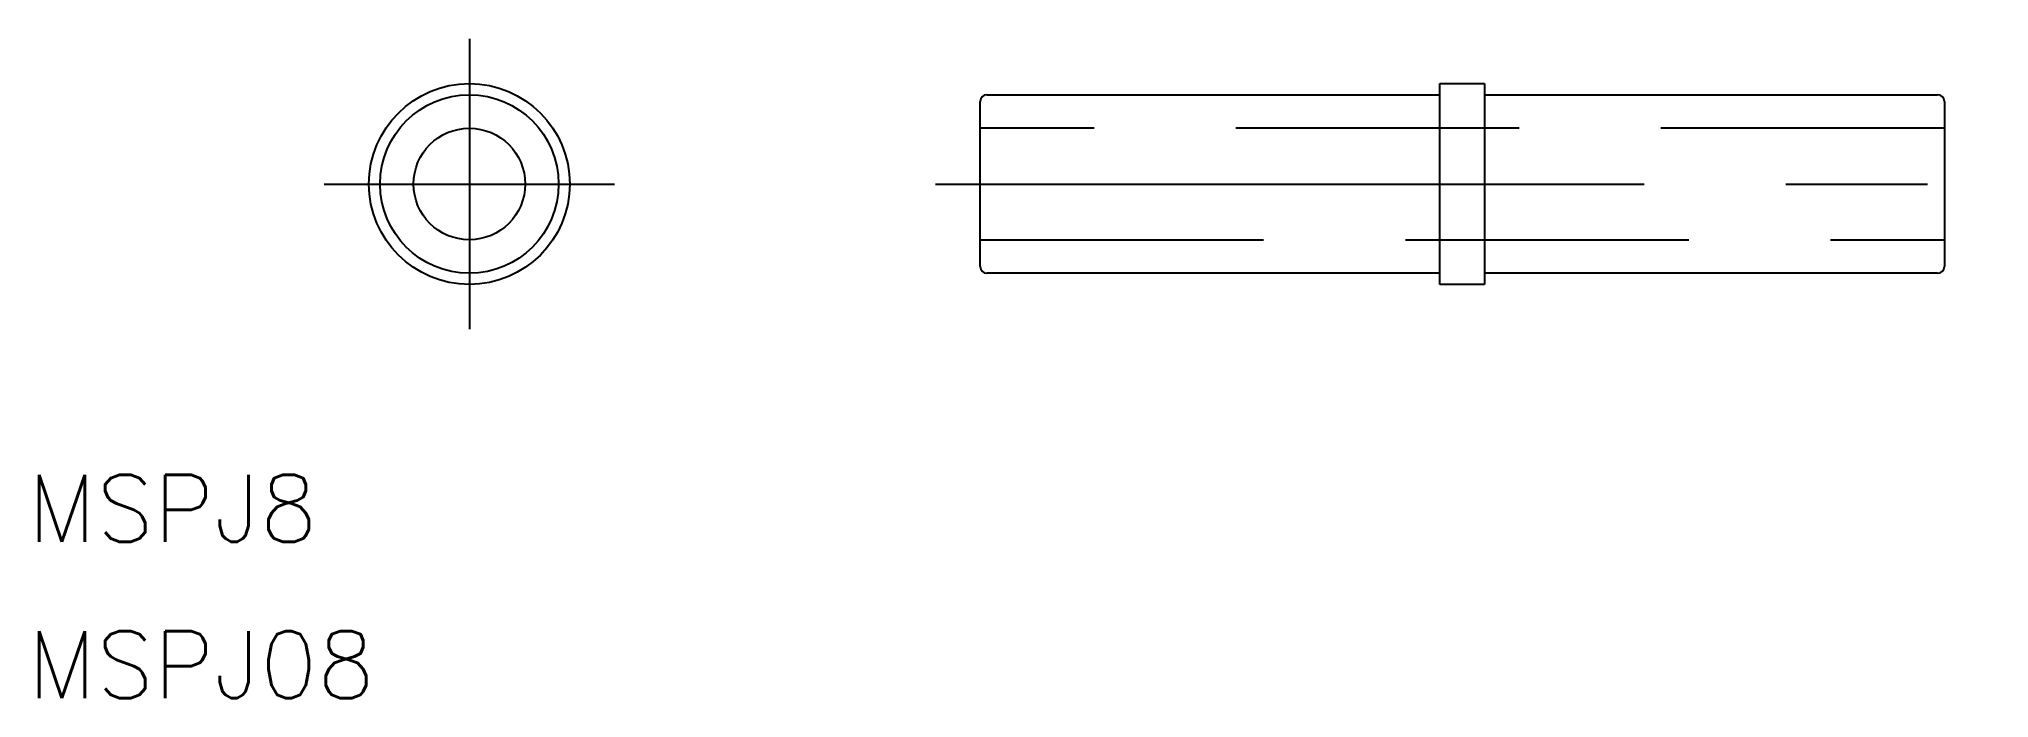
# Model space of a CAD drawing. Extents: x -19.3 to 68.1, y -23 to 6.5.
import ezdxf

# ---------------------------------------------------------------- set-up
doc = ezdxf.new("R2010")
doc.units = 0
doc.linetypes.add('CENTER', pattern=[50.8, 31.75, -6.35, 6.35, -6.35])
doc.linetypes.add('DASHED', pattern=[19.05, 12.7, -6.35])
doc.layers.get('0').update_dxf_attribs({"linetype": 'CONTINUOUS'})
doc.layers.add('CENTER', color=1, linetype='CENTER')
doc.styles.get("Standard").update_dxf_attribs({"font": 'txt.shx', "height": 3, "bigfont": 'bigfont.shx'})

msp = doc.modelspace()

# ---------------------------------------------------------------- linework, layer by layer
at = {"color": 7, "linetype": 'CONTINUOUS'}
for p, q in [((43.488, 4.5), (45.488, 4.5)), ((43.488, -4), (43.488, 4.5)), ((45.488, 4.5), (45.488, -4)), ((22.888, 2.5), (22.888, 3.7)), ((23.188, 4), (43.488, 4)), ((45.488, 4), (65.788, 4)), ((66.088, 3.7), (66.088, 2.5)), ((22.888, -2.5), (22.888, 2.5)), ((66.088, 2.5), (66.088, -2.5)), ((22.888, -3.7), (22.888, -2.5)), ((66.088, -2.5), (66.088, -3.7)), ((43.488, -4), (23.188, -4)), ((43.488, -4.5), (43.488, -4)), ((65.788, -4), (45.488, -4)), ((45.488, -4), (45.488, -4.5)), ((45.488, -4.5), (43.488, -4.5))]:
    msp.add_line(p, q, dxfattribs=at)
at = {"color": 3, "linetype": 'DASHED'}
for p, q in [((66.088, 2.5), (22.888, 2.5)), ((22.888, -2.5), (66.088, -2.5))]:
    msp.add_line(p, q, dxfattribs=at)
at = {"color": 7, "linetype": 'CONTINUOUS'}
for radius in [4.5, 4, 2.5]:
    msp.add_circle((0, 0), radius, dxfattribs=at)
for centre, start, end in [((23.188, 3.7), 90, 180), ((65.788, 3.7), 0, 90), ((23.188, -3.7), 180, 270), ((65.788, -3.7), 270, 0)]:
    msp.add_arc(centre, 0.3, start, end, dxfattribs=at)
at = {"layer": 'CENTER', "color": 1, "linetype": 'CENTER'}
for p, q in [((0, 6.5), (0, -6.5)), ((-6.5, 0), (6.5, 0)), ((20.888, 0), (68.088, 0))]:
    msp.add_line(p, q, dxfattribs=at)

# ---------------------------------------------------------------- texts
at = {"color": 7, "linetype": 'CONTINUOUS'}
for s, p in [('MSPJ8', (-19.797, -16.038)), ('MSPJ08', (-19.797, -23.038))]:
    msp.add_text(s, height=3, dxfattribs=at).set_placement(p)

doc.saveas('drawing.dxf')
